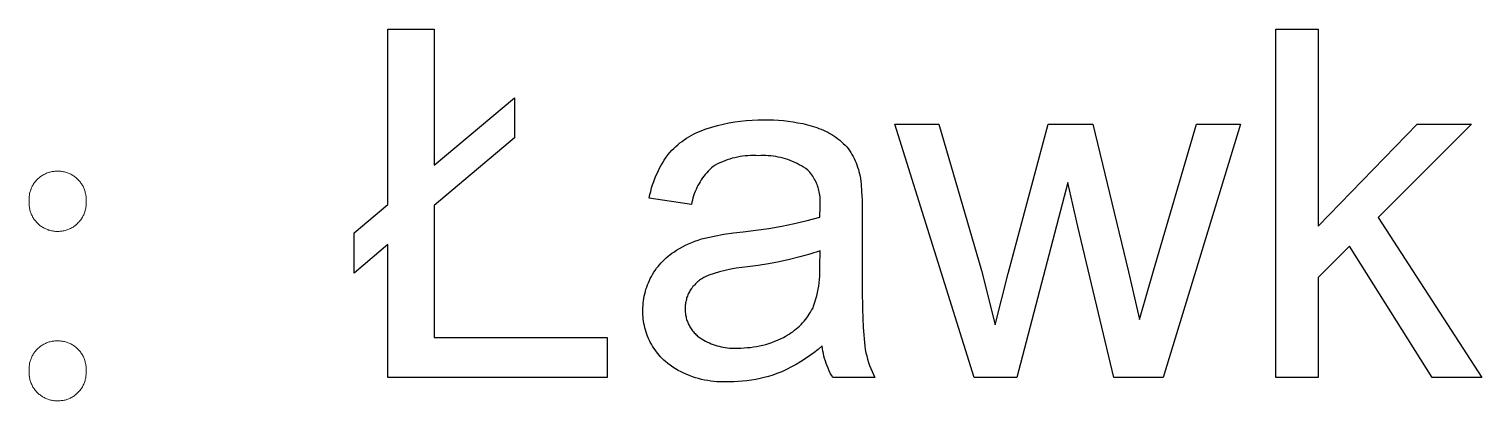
# Model space of a CAD drawing. Header units: millimetres. Extents: x 430 to 4403, y -1522 to 1254.
# Drawn here: x 3070.1 to 3190.6, y -1347.8 to -1317 of the extents above; entities that cross this region are included whole.
import ezdxf

# ---------------------------------------------------------------- set-up
doc = ezdxf.new("R2010")
doc.units = ezdxf.units.MM
doc.header["$MEASUREMENT"] = 0
doc.layers.add('Domyślny', color=7, linetype='Continuous', true_color=0x000000)

msp = doc.modelspace()

# ---------------------------------------------------------------- linework, layer by layer
at = {"layer": 'Domyślny'}
for p, q in [((3099.82, -1331.55), (3099.82, -1317.03)), ((3099.82, -1317.03), (3103.67, -1317.03)), ((3103.67, -1317.03), (3103.67, -1328.31)), ((3173.49, -1345.89), (3173.49, -1317.03)), ((3173.49, -1317.03), (3176.99, -1317.03)), ((3176.99, -1317.03), (3176.99, -1333.34)), ((3103.67, -1328.31), (3110.31, -1322.72)), ((3110.31, -1322.72), (3110.31, -1326.04)), ((3130.04, -1324.57), (3130.52, -1324.55)), ((3130.52, -1324.55), (3131.01, -1324.55)), ((3131.01, -1324.55), (3131.42, -1324.55)), ((3131.42, -1324.55), (3131.82, -1324.55)), ((3131.82, -1324.55), (3132.22, -1324.57)), ((3124.98, -1325.83), (3125.18, -1325.73)), ((3125.18, -1325.73), (3125.39, -1325.63)), ((3125.39, -1325.63), (3125.59, -1325.53)), ((3125.59, -1325.53), (3125.8, -1325.45)), ((3125.8, -1325.45), (3126.01, -1325.37)), ((3126.01, -1325.37), (3126.23, -1325.29)), ((3126.23, -1325.29), (3126.69, -1325.15)), ((3126.69, -1325.15), (3127.16, -1325.01)), ((3127.16, -1325.01), (3127.63, -1324.9)), ((3127.63, -1324.9), (3128.11, -1324.8)), ((3128.11, -1324.8), (3128.59, -1324.72)), ((3128.59, -1324.72), (3129.07, -1324.65)), ((3129.07, -1324.65), (3129.55, -1324.6)), ((3129.55, -1324.6), (3130.04, -1324.57)), ((3132.22, -1324.57), (3132.63, -1324.6)), ((3132.63, -1324.6), (3133.03, -1324.65)), ((3133.03, -1324.65), (3133.43, -1324.71)), ((3133.43, -1324.71), (3133.83, -1324.78)), ((3133.83, -1324.78), (3134.23, -1324.86)), ((3134.23, -1324.86), (3134.62, -1324.96)), ((3134.62, -1324.96), (3135.01, -1325.06)), ((3135.01, -1325.06), (3135.4, -1325.19)), ((3135.4, -1325.19), (3135.58, -1325.25)), ((3135.58, -1325.25), (3135.77, -1325.32)), ((3135.77, -1325.32), (3135.95, -1325.4)), ((3135.95, -1325.4), (3136.13, -1325.48)), ((3136.13, -1325.48), (3136.31, -1325.57)), ((3136.31, -1325.57), (3136.48, -1325.67)), ((3136.48, -1325.67), (3136.65, -1325.77)), ((3148.45, -1345.89), (3141.88, -1324.9)), ((3141.88, -1324.9), (3145.52, -1324.9)), ((3145.52, -1324.9), (3149.07, -1337.01)), ((3151.28, -1337.27), (3154.58, -1324.9)), ((3154.58, -1324.9), (3158.29, -1324.9)), ((3158.29, -1324.9), (3161.25, -1337.13)), ((3163.33, -1337.04), (3166.9, -1324.9)), ((3170.55, -1324.9), (3164.13, -1345.89)), ((3166.9, -1324.9), (3170.55, -1324.9)), ((3176.99, -1333.34), (3185.19, -1324.9)), ((3189.7, -1324.9), (3181.96, -1332.64)), ((3185.19, -1324.9), (3189.7, -1324.9)), ((3110.31, -1326.04), (3103.67, -1331.63)), ((3123.37, -1327.07), (3123.53, -1326.91)), ((3123.53, -1326.91), (3123.7, -1326.76)), ((3123.7, -1326.76), (3123.87, -1326.61)), ((3123.87, -1326.61), (3124.04, -1326.46)), ((3124.04, -1326.46), (3124.22, -1326.33)), ((3124.22, -1326.33), (3124.41, -1326.19)), ((3124.41, -1326.19), (3124.59, -1326.07)), ((3124.59, -1326.07), (3124.79, -1325.95)), ((3124.79, -1325.95), (3124.98, -1325.83)), ((3136.65, -1325.77), (3136.82, -1325.88)), ((3136.82, -1325.88), (3136.99, -1325.99)), ((3136.99, -1325.99), (3137.14, -1326.11)), ((3137.14, -1326.11), (3137.3, -1326.23)), ((3137.3, -1326.23), (3137.45, -1326.36)), ((3137.45, -1326.36), (3137.6, -1326.5)), ((3137.6, -1326.5), (3137.74, -1326.64)), ((3137.74, -1326.64), (3137.88, -1326.78)), ((3137.88, -1326.78), (3137.99, -1326.93)), ((3137.99, -1326.93), (3138.1, -1327.09)), ((3122.46, -1328.36), (3122.6, -1328.12)), ((3122.6, -1328.12), (3122.75, -1327.88)), ((3122.75, -1327.88), (3122.91, -1327.64)), ((3122.91, -1327.64), (3123.07, -1327.41)), ((3123.07, -1327.41), (3123.22, -1327.24)), ((3123.22, -1327.24), (3123.37, -1327.07)), ((3127.37, -1328.11), (3127.17, -1328.2)), ((3127.57, -1328.02), (3127.37, -1328.11)), ((3127.77, -1327.94), (3127.57, -1328.02)), ((3127.97, -1327.86), (3127.77, -1327.94)), ((3128.18, -1327.79), (3127.97, -1327.86)), ((3128.39, -1327.73), (3128.18, -1327.79)), ((3128.6, -1327.68), (3128.39, -1327.73)), ((3128.81, -1327.63), (3128.6, -1327.68)), ((3129.03, -1327.59), (3128.81, -1327.63)), ((3129.24, -1327.56), (3129.03, -1327.59)), ((3129.46, -1327.54), (3129.24, -1327.56)), ((3129.68, -1327.52), (3129.46, -1327.54)), ((3129.89, -1327.51), (3129.68, -1327.52)), ((3130.11, -1327.51), (3129.89, -1327.51)), ((3130.33, -1327.51), (3130.11, -1327.51)), ((3130.55, -1327.52), (3130.33, -1327.51)), ((3130.75, -1327.51), (3130.55, -1327.52)), ((3130.96, -1327.51), (3130.75, -1327.51)), ((3131.17, -1327.51), (3130.96, -1327.51)), ((3131.37, -1327.52), (3131.17, -1327.51)), ((3131.58, -1327.54), (3131.37, -1327.52)), ((3131.79, -1327.56), (3131.58, -1327.54)), ((3131.99, -1327.59), (3131.79, -1327.56)), ((3132.2, -1327.63), (3131.99, -1327.59)), ((3132.4, -1327.67), (3132.2, -1327.63)), ((3132.6, -1327.72), (3132.4, -1327.67)), ((3132.8, -1327.78), (3132.6, -1327.72)), ((3133, -1327.84), (3132.8, -1327.78)), ((3133.19, -1327.91), (3133, -1327.84)), ((3133.39, -1327.99), (3133.19, -1327.91)), ((3133.58, -1328.07), (3133.39, -1327.99)), ((3133.76, -1328.16), (3133.58, -1328.07)), ((3133.95, -1328.26), (3133.76, -1328.16)), ((3138.1, -1327.09), (3138.21, -1327.25)), ((3138.21, -1327.25), (3138.31, -1327.41)), ((3138.31, -1327.41), (3138.41, -1327.58)), ((3138.41, -1327.58), (3138.49, -1327.75)), ((3138.49, -1327.75), (3138.58, -1327.93)), ((3138.58, -1327.93), (3138.66, -1328.1)), ((3138.66, -1328.1), (3138.73, -1328.28)), ((3121.97, -1329.39), (3122.08, -1329.13)), ((3122.08, -1329.13), (3122.2, -1328.87)), ((3122.2, -1328.87), (3122.32, -1328.61)), ((3122.32, -1328.61), (3122.46, -1328.36)), ((3125.93, -1329.36), (3125.82, -1329.51)), ((3126.04, -1329.21), (3125.93, -1329.36)), ((3126.15, -1329.07), (3126.04, -1329.21)), ((3126.27, -1328.93), (3126.15, -1329.07)), ((3126.39, -1328.79), (3126.27, -1328.93)), ((3126.52, -1328.66), (3126.39, -1328.79)), ((3126.66, -1328.53), (3126.52, -1328.66)), ((3126.79, -1328.41), (3126.66, -1328.53)), ((3126.98, -1328.3), (3126.79, -1328.41)), ((3127.17, -1328.2), (3126.98, -1328.3)), ((3134.13, -1328.36), (3133.95, -1328.26)), ((3134.3, -1328.47), (3134.13, -1328.36)), ((3134.48, -1328.58), (3134.3, -1328.47)), ((3134.65, -1328.7), (3134.48, -1328.58)), ((3134.74, -1328.8), (3134.65, -1328.7)), ((3134.82, -1328.89), (3134.74, -1328.8)), ((3134.9, -1329), (3134.82, -1328.89)), ((3134.98, -1329.1), (3134.9, -1329)), ((3135.06, -1329.21), (3134.98, -1329.1)), ((3135.13, -1329.32), (3135.06, -1329.21)), ((3135.19, -1329.43), (3135.13, -1329.32)), ((3138.73, -1328.28), (3138.79, -1328.46)), ((3138.79, -1328.46), (3138.85, -1328.65)), ((3138.85, -1328.65), (3138.9, -1328.83)), ((3138.9, -1328.83), (3138.95, -1329.02)), ((3138.95, -1329.02), (3138.99, -1329.21)), ((3138.99, -1329.21), (3139.07, -1329.85)), ((3121.56, -1330.74), (3121.62, -1330.47)), ((3121.62, -1330.47), (3121.7, -1330.19)), ((3121.7, -1330.19), (3121.78, -1329.92)), ((3121.78, -1329.92), (3121.87, -1329.65)), ((3121.87, -1329.65), (3121.97, -1329.39)), ((3125.31, -1330.49), (3125.24, -1330.66)), ((3125.38, -1330.32), (3125.31, -1330.49)), ((3125.46, -1330.15), (3125.38, -1330.32)), ((3125.54, -1329.99), (3125.46, -1330.15)), ((3125.63, -1329.82), (3125.54, -1329.99)), ((3125.72, -1329.67), (3125.63, -1329.82)), ((3125.82, -1329.51), (3125.72, -1329.67)), ((3135.26, -1329.54), (3135.19, -1329.43)), ((3135.31, -1329.66), (3135.26, -1329.54)), ((3135.37, -1329.78), (3135.31, -1329.66)), ((3135.42, -1329.9), (3135.37, -1329.78)), ((3135.47, -1330.02), (3135.42, -1329.9)), ((3135.51, -1330.14), (3135.47, -1330.02)), ((3135.55, -1330.27), (3135.51, -1330.14)), ((3135.58, -1330.39), (3135.55, -1330.27)), ((3135.61, -1330.52), (3135.58, -1330.39)), ((3135.63, -1330.65), (3135.61, -1330.52)), ((3139.07, -1329.85), (3139.12, -1330.5)), ((3139.12, -1330.5), (3139.16, -1331.15)), ((3156.22, -1329.74), (3151.99, -1345.89)), ((3157.06, -1333.39), (3156.22, -1329.74)), ((3097.02, -1333.91), (3099.82, -1331.55)), ((3103.67, -1331.63), (3103.67, -1342.56)), ((3121.5, -1331.02), (3121.56, -1330.74)), ((3125, -1331.55), (3121.5, -1331.02)), ((3125.04, -1331.37), (3125, -1331.55)), ((3125.08, -1331.19), (3125.04, -1331.37)), ((3125.13, -1331.01), (3125.08, -1331.19)), ((3125.18, -1330.83), (3125.13, -1331.01)), ((3125.24, -1330.66), (3125.18, -1330.83)), ((3135.65, -1330.78), (3135.63, -1330.65)), ((3135.67, -1330.91), (3135.65, -1330.78)), ((3135.65, -1332.6), (3135.67, -1331.69)), ((3135.68, -1331.04), (3135.67, -1330.91)), ((3135.67, -1331.69), (3135.68, -1331.56)), ((3135.69, -1331.17), (3135.68, -1331.04)), ((3135.68, -1331.56), (3135.69, -1331.43)), ((3135.69, -1331.3), (3135.69, -1331.17)), ((3135.69, -1331.43), (3135.69, -1331.3)), ((3139.16, -1331.15), (3139.17, -1331.79)), ((3133.55, -1333.14), (3134.61, -1332.88)), ((3134.61, -1332.88), (3135.65, -1332.6)), ((3139.17, -1331.79), (3139.17, -1332.44)), ((3139.17, -1332.44), (3139.17, -1337.09)), ((3181.96, -1332.64), (3190.58, -1345.89)), ((3097.02, -1337.23), (3097.02, -1333.91)), ((3126.1, -1334.34), (3126.89, -1334.17)), ((3126.89, -1334.17), (3127.68, -1334.02)), ((3127.68, -1334.02), (3128.48, -1333.9)), ((3128.48, -1333.9), (3129.28, -1333.81)), ((3129.28, -1333.81), (3130.35, -1333.69)), ((3130.35, -1333.69), (3131.43, -1333.54)), ((3131.43, -1333.54), (3132.49, -1333.36)), ((3132.49, -1333.36), (3133.55, -1333.14)), ((3160.03, -1345.89), (3157.06, -1333.39)), ((3099.82, -1334.87), (3097.02, -1337.23)), ((3099.82, -1345.89), (3099.82, -1334.87)), ((3123.53, -1335.49), (3123.77, -1335.34)), ((3123.77, -1335.34), (3124.01, -1335.19)), ((3124.01, -1335.19), (3124.26, -1335.06)), ((3124.26, -1335.06), (3124.51, -1334.93)), ((3124.51, -1334.93), (3124.77, -1334.81)), ((3124.77, -1334.81), (3125.03, -1334.7)), ((3125.03, -1334.7), (3125.29, -1334.59)), ((3125.29, -1334.59), (3125.56, -1334.5)), ((3125.56, -1334.5), (3125.83, -1334.41)), ((3125.83, -1334.41), (3126.1, -1334.34)), ((3135.67, -1335.39), (3134.83, -1335.66)), ((3135.65, -1336.67), (3135.67, -1335.39)), ((3179.58, -1335.01), (3176.99, -1337.6)), ((3186.44, -1345.89), (3179.58, -1335.01)), ((3122.23, -1336.69), (3122.36, -1336.54)), ((3122.36, -1336.54), (3122.49, -1336.39)), ((3122.49, -1336.39), (3122.62, -1336.24)), ((3122.62, -1336.24), (3122.76, -1336.11)), ((3122.76, -1336.11), (3122.91, -1335.97)), ((3122.91, -1335.97), (3123.06, -1335.84)), ((3123.06, -1335.84), (3123.21, -1335.72)), ((3123.21, -1335.72), (3123.37, -1335.6)), ((3123.37, -1335.6), (3123.53, -1335.49)), ((3130.53, -1336.6), (3129.65, -1336.71)), ((3131.4, -1336.47), (3130.53, -1336.6)), ((3132.27, -1336.31), (3131.4, -1336.47)), ((3133.13, -1336.12), (3132.27, -1336.31)), ((3133.98, -1335.9), (3133.13, -1336.12)), ((3134.83, -1335.66), (3133.98, -1335.9)), ((3121.51, -1337.85), (3121.59, -1337.68)), ((3121.59, -1337.68), (3121.68, -1337.51)), ((3121.68, -1337.51), (3121.78, -1337.34)), ((3121.78, -1337.34), (3121.89, -1337.17)), ((3121.89, -1337.17), (3122, -1337.01)), ((3122, -1337.01), (3122.11, -1336.84)), ((3122.11, -1336.84), (3122.23, -1336.69)), ((3125.76, -1337.76), (3125.67, -1337.83)), ((3125.85, -1337.7), (3125.76, -1337.76)), ((3125.95, -1337.65), (3125.85, -1337.7)), ((3126.04, -1337.59), (3125.95, -1337.65)), ((3126.14, -1337.54), (3126.04, -1337.59)), ((3126.24, -1337.49), (3126.14, -1337.54)), ((3126.34, -1337.45), (3126.24, -1337.49)), ((3126.44, -1337.4), (3126.34, -1337.45)), ((3126.89, -1337.26), (3126.44, -1337.4)), ((3127.34, -1337.13), (3126.89, -1337.26)), ((3127.8, -1337.02), (3127.34, -1337.13)), ((3128.26, -1336.92), (3127.8, -1337.02)), ((3128.72, -1336.83), (3128.26, -1336.92)), ((3129.18, -1336.76), (3128.72, -1336.83)), ((3129.65, -1336.71), (3129.18, -1336.76)), ((3135.61, -1338.04), (3135.63, -1337.77)), ((3135.63, -1337.77), (3135.65, -1337.49)), ((3135.66, -1336.95), (3135.65, -1336.67)), ((3135.65, -1337.49), (3135.66, -1337.22)), ((3135.66, -1337.22), (3135.66, -1336.95)), ((3139.17, -1337.09), (3139.15, -1338.65)), ((3149.07, -1337.01), (3150.2, -1341.52)), ((3150.2, -1341.52), (3151.28, -1337.27)), ((3161.25, -1337.13), (3162.16, -1341.09)), ((3162.16, -1341.09), (3163.33, -1337.04)), ((3176.99, -1337.6), (3176.99, -1345.89)), ((3121.09, -1339.14), (3121.13, -1338.95)), ((3121.13, -1338.95), (3121.18, -1338.76)), ((3121.18, -1338.76), (3121.23, -1338.58)), ((3121.23, -1338.58), (3121.29, -1338.39)), ((3121.29, -1338.39), (3121.36, -1338.21)), ((3121.36, -1338.21), (3121.43, -1338.03)), ((3121.43, -1338.03), (3121.51, -1337.85)), ((3124.74, -1338.96), (3124.71, -1339.05)), ((3124.79, -1338.87), (3124.74, -1338.96)), ((3124.83, -1338.78), (3124.79, -1338.87)), ((3124.88, -1338.7), (3124.83, -1338.78)), ((3124.93, -1338.62), (3124.88, -1338.7)), ((3124.99, -1338.54), (3124.93, -1338.62)), ((3125.05, -1338.45), (3124.99, -1338.54)), ((3125.12, -1338.36), (3125.05, -1338.45)), ((3125.19, -1338.28), (3125.12, -1338.36)), ((3125.27, -1338.2), (3125.19, -1338.28)), ((3125.34, -1338.12), (3125.27, -1338.2)), ((3125.42, -1338.04), (3125.34, -1338.12)), ((3125.5, -1337.97), (3125.42, -1338.04)), ((3125.59, -1337.9), (3125.5, -1337.97)), ((3125.67, -1337.83), (3125.59, -1337.9)), ((3135.4, -1339.12), (3135.47, -1338.85)), ((3135.47, -1338.85), (3135.52, -1338.58)), ((3135.52, -1338.58), (3135.57, -1338.31)), ((3135.57, -1338.31), (3135.61, -1338.04)), ((3139.15, -1338.65), (3139.18, -1340.2)), ((3120.98, -1340.1), (3120.99, -1339.91)), ((3120.98, -1340.3), (3120.98, -1340.1)), ((3120.99, -1339.91), (3121, -1339.71)), ((3121, -1339.71), (3121.02, -1339.52)), ((3121.02, -1339.52), (3121.05, -1339.33)), ((3121.05, -1339.33), (3121.09, -1339.14)), ((3124.49, -1339.9), (3124.48, -1339.99)), ((3124.48, -1339.99), (3124.48, -1340.09)), ((3124.48, -1340.09), (3124.48, -1340.19)), ((3124.48, -1340.19), (3124.48, -1340.29)), ((3124.5, -1339.8), (3124.49, -1339.9)), ((3124.51, -1339.7), (3124.5, -1339.8)), ((3124.53, -1339.61), (3124.51, -1339.7)), ((3124.55, -1339.51), (3124.53, -1339.61)), ((3124.58, -1339.42), (3124.55, -1339.51)), ((3124.6, -1339.32), (3124.58, -1339.42)), ((3124.63, -1339.23), (3124.6, -1339.32)), ((3124.67, -1339.14), (3124.63, -1339.23)), ((3124.71, -1339.05), (3124.67, -1339.14)), ((3134.97, -1340.32), (3135.06, -1340.16)), ((3135.06, -1340.16), (3135.16, -1339.9)), ((3135.16, -1339.9), (3135.25, -1339.64)), ((3135.25, -1339.64), (3135.33, -1339.38)), ((3135.33, -1339.38), (3135.4, -1339.12)), ((3139.18, -1340.2), (3139.26, -1341.75)), ((3120.98, -1340.48), (3120.98, -1340.3)), ((3120.98, -1340.67), (3120.98, -1340.48)), ((3120.99, -1340.85), (3120.98, -1340.67)), ((3121.01, -1341.03), (3120.99, -1340.85)), ((3121.03, -1341.22), (3121.01, -1341.03)), ((3121.06, -1341.4), (3121.03, -1341.22)), ((3121.1, -1341.58), (3121.06, -1341.4)), ((3124.48, -1340.29), (3124.48, -1340.39)), ((3124.48, -1340.39), (3124.49, -1340.48)), ((3124.49, -1340.48), (3124.5, -1340.58)), ((3124.5, -1340.58), (3124.51, -1340.68)), ((3124.51, -1340.68), (3124.53, -1340.78)), ((3124.53, -1340.78), (3124.55, -1340.87)), ((3124.55, -1340.87), (3124.57, -1340.97)), ((3124.57, -1340.97), (3124.6, -1341.07)), ((3124.6, -1341.07), (3124.63, -1341.16)), ((3124.63, -1341.16), (3124.67, -1341.25)), ((3124.67, -1341.25), (3124.7, -1341.34)), ((3124.7, -1341.34), (3124.74, -1341.43)), ((3134.1, -1341.49), (3134.22, -1341.35)), ((3134.22, -1341.35), (3134.34, -1341.22)), ((3134.34, -1341.22), (3134.46, -1341.08)), ((3134.46, -1341.08), (3134.57, -1340.93)), ((3134.57, -1340.93), (3134.68, -1340.78)), ((3134.68, -1340.78), (3134.78, -1340.63)), ((3134.78, -1340.63), (3134.88, -1340.48)), ((3134.88, -1340.48), (3134.97, -1340.32)), ((3103.67, -1342.56), (3118.01, -1342.56)), ((3118.01, -1342.56), (3118.01, -1345.89)), ((3121.14, -1341.76), (3121.1, -1341.58)), ((3121.19, -1341.94), (3121.14, -1341.76)), ((3121.24, -1342.12), (3121.19, -1341.94)), ((3121.3, -1342.29), (3121.24, -1342.12)), ((3121.36, -1342.47), (3121.3, -1342.29)), ((3121.43, -1342.64), (3121.36, -1342.47)), ((3124.74, -1341.43), (3124.78, -1341.52)), ((3124.78, -1341.52), (3124.83, -1341.61)), ((3124.83, -1341.61), (3124.88, -1341.7)), ((3124.88, -1341.7), (3124.93, -1341.78)), ((3124.93, -1341.78), (3124.98, -1341.86)), ((3124.98, -1341.86), (3125.04, -1341.94)), ((3125.04, -1341.94), (3125.1, -1342.02)), ((3125.1, -1342.02), (3125.16, -1342.1)), ((3125.16, -1342.1), (3125.23, -1342.17)), ((3125.23, -1342.17), (3125.3, -1342.25)), ((3125.3, -1342.25), (3125.37, -1342.32)), ((3125.37, -1342.32), (3125.44, -1342.38)), ((3125.44, -1342.38), (3125.51, -1342.45)), ((3125.51, -1342.45), (3125.59, -1342.51)), ((3125.59, -1342.51), (3125.73, -1342.61)), ((3125.73, -1342.61), (3125.88, -1342.7)), ((3132.39, -1342.68), (3132.63, -1342.56)), ((3132.63, -1342.56), (3132.79, -1342.48)), ((3132.79, -1342.48), (3132.95, -1342.39)), ((3132.95, -1342.39), (3133.1, -1342.29)), ((3133.1, -1342.29), (3133.26, -1342.19)), ((3133.26, -1342.19), (3133.41, -1342.09)), ((3133.41, -1342.09), (3133.55, -1341.97)), ((3133.55, -1341.97), (3133.69, -1341.86)), ((3133.69, -1341.86), (3133.83, -1341.74)), ((3133.83, -1341.74), (3133.97, -1341.62)), ((3133.97, -1341.62), (3134.1, -1341.49)), ((3139.26, -1341.75), (3139.38, -1343.3)), ((3121.51, -1342.81), (3121.43, -1342.64)), ((3121.59, -1342.97), (3121.51, -1342.81)), ((3121.68, -1343.13), (3121.59, -1342.97)), ((3121.77, -1343.29), (3121.68, -1343.13)), ((3121.87, -1343.45), (3121.77, -1343.29)), ((3121.98, -1343.6), (3121.87, -1343.45)), ((3122.09, -1343.75), (3121.98, -1343.6)), ((3122.2, -1343.9), (3122.09, -1343.75)), ((3125.88, -1342.7), (3126.03, -1342.79)), ((3126.03, -1342.79), (3126.18, -1342.87)), ((3126.18, -1342.87), (3126.33, -1342.95)), ((3126.33, -1342.95), (3126.49, -1343.02)), ((3126.49, -1343.02), (3126.65, -1343.09)), ((3126.65, -1343.09), (3126.81, -1343.15)), ((3126.81, -1343.15), (3126.97, -1343.21)), ((3126.97, -1343.21), (3127.14, -1343.26)), ((3127.14, -1343.26), (3127.31, -1343.3)), ((3127.31, -1343.3), (3127.47, -1343.34)), ((3127.47, -1343.34), (3127.64, -1343.38)), ((3127.64, -1343.38), (3127.81, -1343.4)), ((3127.81, -1343.4), (3127.99, -1343.42)), ((3127.99, -1343.42), (3128.16, -1343.44)), ((3128.16, -1343.44), (3128.33, -1343.45)), ((3128.33, -1343.45), (3128.5, -1343.45)), ((3128.5, -1343.45), (3128.68, -1343.45)), ((3128.68, -1343.45), (3128.85, -1343.44)), ((3128.85, -1343.44), (3129.11, -1343.44)), ((3129.11, -1343.44), (3129.37, -1343.43)), ((3129.37, -1343.43), (3129.63, -1343.41)), ((3129.63, -1343.41), (3129.89, -1343.39)), ((3129.89, -1343.39), (3130.15, -1343.35)), ((3130.15, -1343.35), (3130.41, -1343.31)), ((3130.41, -1343.31), (3130.66, -1343.26)), ((3130.66, -1343.26), (3130.92, -1343.2)), ((3130.92, -1343.2), (3131.17, -1343.14)), ((3131.17, -1343.14), (3131.42, -1343.06)), ((3131.42, -1343.06), (3131.67, -1342.98)), ((3131.67, -1342.98), (3131.91, -1342.88)), ((3131.91, -1342.88), (3132.15, -1342.78)), ((3132.15, -1342.78), (3132.39, -1342.68)), ((3135.16, -1343.83), (3134.8, -1344.09)), ((3135.51, -1343.55), (3135.16, -1343.83)), ((3135.84, -1343.26), (3135.51, -1343.55)), ((3135.87, -1343.48), (3135.84, -1343.26)), ((3135.91, -1343.69), (3135.87, -1343.48)), ((3135.95, -1343.9), (3135.91, -1343.69)), ((3139.38, -1343.3), (3139.42, -1343.57)), ((3139.42, -1343.57), (3139.48, -1343.84)), ((3122.32, -1344.04), (3122.2, -1343.9)), ((3122.44, -1344.18), (3122.32, -1344.04)), ((3122.57, -1344.31), (3122.44, -1344.18)), ((3122.7, -1344.44), (3122.57, -1344.31)), ((3122.84, -1344.56), (3122.7, -1344.44)), ((3123.04, -1344.72), (3122.84, -1344.56)), ((3123.25, -1344.87), (3123.04, -1344.72)), ((3123.47, -1345.02), (3123.25, -1344.87)), ((3123.69, -1345.16), (3123.47, -1345.02)), ((3133.29, -1345.01), (3132.9, -1345.21)), ((3133.68, -1344.8), (3133.29, -1345.01)), ((3134.06, -1344.58), (3133.68, -1344.8)), ((3134.44, -1344.34), (3134.06, -1344.58)), ((3134.8, -1344.09), (3134.44, -1344.34)), ((3135.99, -1344.11), (3135.95, -1343.9)), ((3136.05, -1344.31), (3135.99, -1344.11)), ((3136.11, -1344.52), (3136.05, -1344.31)), ((3136.18, -1344.72), (3136.11, -1344.52)), ((3136.25, -1344.92), (3136.18, -1344.72)), ((3136.33, -1345.12), (3136.25, -1344.92)), ((3139.48, -1343.84), (3139.54, -1344.1)), ((3139.54, -1344.1), (3139.61, -1344.37)), ((3139.61, -1344.37), (3139.69, -1344.63)), ((3139.69, -1344.63), (3139.78, -1344.89)), ((3139.78, -1344.89), (3139.88, -1345.14)), ((3118.01, -1345.89), (3099.82, -1345.89)), ((3123.91, -1345.29), (3123.69, -1345.16)), ((3124.14, -1345.41), (3123.91, -1345.29)), ((3124.38, -1345.52), (3124.14, -1345.41)), ((3124.61, -1345.63), (3124.38, -1345.52)), ((3124.85, -1345.73), (3124.61, -1345.63)), ((3125.1, -1345.82), (3124.85, -1345.73)), ((3125.34, -1345.9), (3125.1, -1345.82)), ((3125.59, -1345.97), (3125.34, -1345.9)), ((3125.84, -1346.04), (3125.59, -1345.97)), ((3126.09, -1346.09), (3125.84, -1346.04)), ((3126.35, -1346.14), (3126.09, -1346.09)), ((3126.61, -1346.18), (3126.35, -1346.14)), ((3126.86, -1346.21), (3126.61, -1346.18)), ((3127.12, -1346.23), (3126.86, -1346.21)), ((3127.38, -1346.25), (3127.12, -1346.23)), ((3127.64, -1346.25), (3127.38, -1346.25)), ((3128.16, -1346.24), (3127.9, -1346.25)), ((3128.52, -1346.23), (3128.16, -1346.24)), ((3128.89, -1346.22), (3128.52, -1346.23)), ((3129.25, -1346.19), (3128.89, -1346.22)), ((3129.61, -1346.15), (3129.25, -1346.19)), ((3129.97, -1346.1), (3129.61, -1346.15)), ((3130.33, -1346.04), (3129.97, -1346.1)), ((3130.69, -1345.97), (3130.33, -1346.04)), ((3131.04, -1345.88), (3130.69, -1345.97)), ((3131.39, -1345.79), (3131.04, -1345.88)), ((3131.74, -1345.68), (3131.39, -1345.79)), ((3132.08, -1345.56), (3131.74, -1345.68)), ((3132.49, -1345.4), (3132.08, -1345.56)), ((3132.9, -1345.21), (3132.49, -1345.4)), ((3136.42, -1345.32), (3136.33, -1345.12)), ((3136.51, -1345.51), (3136.42, -1345.32)), ((3136.61, -1345.7), (3136.51, -1345.51)), ((3136.72, -1345.89), (3136.61, -1345.7)), ((3140.22, -1345.89), (3136.72, -1345.89)), ((3139.88, -1345.14), (3139.98, -1345.39)), ((3139.98, -1345.39), (3140.1, -1345.64)), ((3140.1, -1345.64), (3140.22, -1345.89)), ((3151.99, -1345.89), (3148.45, -1345.89)), ((3164.13, -1345.89), (3160.03, -1345.89)), ((3176.99, -1345.89), (3173.49, -1345.89)), ((3190.58, -1345.89), (3186.44, -1345.89)), ((3127.9, -1346.25), (3127.64, -1346.25))]:
    msp.add_line(p, q, dxfattribs=at)
at = {"layer": 'Domyślny', "color": 18, "lineweight": 15, "true_color": 0x000000}
for p, q in [((3070.81, -1329.41), (3070.88, -1329.35)), ((3070.88, -1329.35), (3070.94, -1329.3)), ((3070.94, -1329.3), (3071, -1329.25)), ((3071, -1329.25), (3071.07, -1329.2)), ((3071.07, -1329.2), (3071.14, -1329.16)), ((3071.14, -1329.16), (3071.2, -1329.12)), ((3071.2, -1329.12), (3071.27, -1329.08)), ((3071.27, -1329.08), (3071.35, -1329.04)), ((3071.35, -1329.04), (3071.42, -1329.01)), ((3071.42, -1329.01), (3071.49, -1328.97)), ((3071.49, -1328.97), (3071.57, -1328.94)), ((3071.57, -1328.94), (3071.64, -1328.92)), ((3071.64, -1328.92), (3071.72, -1328.89)), ((3071.72, -1328.89), (3071.8, -1328.87)), ((3071.8, -1328.87), (3071.88, -1328.85)), ((3071.88, -1328.85), (3071.96, -1328.83)), ((3071.96, -1328.83), (3072.04, -1328.82)), ((3072.04, -1328.82), (3072.12, -1328.81)), ((3072.12, -1328.81), (3072.2, -1328.8)), ((3072.2, -1328.8), (3072.28, -1328.8)), ((3072.28, -1328.8), (3072.36, -1328.79)), ((3072.36, -1328.79), (3072.44, -1328.79)), ((3072.44, -1328.79), (3072.52, -1328.79)), ((3072.52, -1328.79), (3072.6, -1328.8)), ((3072.6, -1328.8), (3072.68, -1328.8)), ((3072.68, -1328.8), (3072.76, -1328.81)), ((3072.76, -1328.81), (3072.84, -1328.83)), ((3072.84, -1328.83), (3072.92, -1328.84)), ((3072.92, -1328.84), (3073, -1328.86)), ((3073, -1328.86), (3073.07, -1328.88)), ((3073.07, -1328.88), (3073.15, -1328.9)), ((3073.15, -1328.9), (3073.23, -1328.93)), ((3073.23, -1328.93), (3073.3, -1328.95)), ((3073.3, -1328.95), (3073.38, -1328.98)), ((3073.38, -1328.98), (3073.45, -1329.02)), ((3073.45, -1329.02), (3073.52, -1329.05)), ((3073.52, -1329.05), (3073.59, -1329.09)), ((3073.59, -1329.09), (3073.66, -1329.13)), ((3073.66, -1329.13), (3073.73, -1329.17)), ((3073.73, -1329.17), (3073.79, -1329.22)), ((3073.79, -1329.22), (3073.86, -1329.27)), ((3073.86, -1329.27), (3073.92, -1329.32)), ((3073.92, -1329.32), (3073.98, -1329.37)), ((3073.98, -1329.37), (3074.04, -1329.42)), ((3070.1, -1330.65), (3070.12, -1330.57)), ((3070.12, -1330.57), (3070.14, -1330.49)), ((3070.14, -1330.49), (3070.17, -1330.42)), ((3070.17, -1330.42), (3070.19, -1330.34)), ((3070.19, -1330.34), (3070.22, -1330.26)), ((3070.22, -1330.26), (3070.25, -1330.19)), ((3070.25, -1330.19), (3070.29, -1330.12)), ((3070.29, -1330.12), (3070.32, -1330.04)), ((3070.32, -1330.04), (3070.36, -1329.97)), ((3070.36, -1329.97), (3070.4, -1329.9)), ((3070.4, -1329.9), (3070.45, -1329.83)), ((3070.45, -1329.83), (3070.49, -1329.77)), ((3070.49, -1329.77), (3070.54, -1329.7)), ((3070.54, -1329.7), (3070.59, -1329.64)), ((3070.59, -1329.64), (3070.64, -1329.58)), ((3070.64, -1329.58), (3070.7, -1329.52)), ((3070.7, -1329.52), (3070.76, -1329.46)), ((3070.76, -1329.46), (3070.81, -1329.41)), ((3074.04, -1329.42), (3074.1, -1329.48)), ((3074.1, -1329.48), (3074.16, -1329.53)), ((3074.16, -1329.53), (3074.21, -1329.59)), ((3074.21, -1329.59), (3074.26, -1329.65)), ((3074.26, -1329.65), (3074.31, -1329.72)), ((3074.31, -1329.72), (3074.36, -1329.78)), ((3074.36, -1329.78), (3074.4, -1329.85)), ((3074.4, -1329.85), (3074.45, -1329.92)), ((3074.45, -1329.92), (3074.49, -1329.98)), ((3074.49, -1329.98), (3074.53, -1330.05)), ((3074.53, -1330.05), (3074.56, -1330.13)), ((3074.56, -1330.13), (3074.59, -1330.2)), ((3074.59, -1330.2), (3074.62, -1330.27)), ((3074.62, -1330.27), (3074.65, -1330.35)), ((3074.65, -1330.35), (3074.68, -1330.42)), ((3074.68, -1330.42), (3074.7, -1330.5)), ((3074.7, -1330.5), (3074.72, -1330.58)), ((3074.72, -1330.58), (3074.74, -1330.66)), ((3070.05, -1331.05), (3070.06, -1330.97)), ((3070.05, -1331.13), (3070.05, -1331.05)), ((3070.05, -1331.21), (3070.05, -1331.13)), ((3070.06, -1331.29), (3070.05, -1331.21)), ((3070.05, -1331.46), (3070.06, -1331.38)), ((3070.06, -1331.54), (3070.05, -1331.46)), ((3070.06, -1330.97), (3070.07, -1330.89)), ((3070.06, -1331.38), (3070.06, -1331.29)), ((3070.06, -1331.62), (3070.06, -1331.54)), ((3070.07, -1331.7), (3070.06, -1331.62)), ((3070.07, -1330.89), (3070.08, -1330.81)), ((3070.08, -1331.78), (3070.07, -1331.7)), ((3070.08, -1330.81), (3070.09, -1330.73)), ((3070.09, -1331.86), (3070.08, -1331.78)), ((3070.09, -1330.73), (3070.1, -1330.65)), ((3074.74, -1330.66), (3074.75, -1330.74)), ((3074.75, -1330.74), (3074.77, -1330.81)), ((3074.77, -1331.78), (3074.75, -1331.86)), ((3074.77, -1330.81), (3074.78, -1330.89)), ((3074.78, -1331.7), (3074.77, -1331.78)), ((3074.78, -1330.89), (3074.78, -1330.97)), ((3074.78, -1330.97), (3074.79, -1331.05)), ((3074.79, -1331.21), (3074.78, -1331.29)), ((3074.78, -1331.29), (3074.79, -1331.37)), ((3074.79, -1331.54), (3074.78, -1331.62)), ((3074.78, -1331.62), (3074.78, -1331.7)), ((3074.79, -1331.05), (3074.79, -1331.13)), ((3074.79, -1331.13), (3074.79, -1331.21)), ((3074.79, -1331.37), (3074.79, -1331.46)), ((3074.79, -1331.46), (3074.79, -1331.54)), ((3070.11, -1331.94), (3070.09, -1331.86)), ((3070.13, -1332.02), (3070.11, -1331.94)), ((3070.15, -1332.1), (3070.13, -1332.02)), ((3070.17, -1332.18), (3070.15, -1332.1)), ((3070.2, -1332.25), (3070.17, -1332.18)), ((3070.23, -1332.33), (3070.2, -1332.25)), ((3070.26, -1332.4), (3070.23, -1332.33)), ((3070.3, -1332.48), (3070.26, -1332.4)), ((3070.33, -1332.55), (3070.3, -1332.48)), ((3070.37, -1332.62), (3070.33, -1332.55)), ((3070.42, -1332.69), (3070.37, -1332.62)), ((3070.46, -1332.76), (3070.42, -1332.69)), ((3070.51, -1332.83), (3070.46, -1332.76)), ((3070.56, -1332.89), (3070.51, -1332.83)), ((3070.61, -1332.95), (3070.56, -1332.89)), ((3070.66, -1333.01), (3070.61, -1332.95)), ((3074.25, -1332.94), (3074.2, -1333)), ((3074.3, -1332.88), (3074.25, -1332.94)), ((3074.35, -1332.82), (3074.3, -1332.88)), ((3074.39, -1332.75), (3074.35, -1332.82)), ((3074.44, -1332.68), (3074.39, -1332.75)), ((3074.48, -1332.61), (3074.44, -1332.68)), ((3074.52, -1332.54), (3074.48, -1332.61)), ((3074.55, -1332.47), (3074.52, -1332.54)), ((3074.59, -1332.4), (3074.55, -1332.47)), ((3074.62, -1332.32), (3074.59, -1332.4)), ((3074.65, -1332.25), (3074.62, -1332.32)), ((3074.68, -1332.17), (3074.65, -1332.25)), ((3074.7, -1332.09), (3074.68, -1332.17)), ((3074.72, -1332.02), (3074.7, -1332.09)), ((3074.74, -1331.94), (3074.72, -1332.02)), ((3074.75, -1331.86), (3074.74, -1331.94)), ((3070.72, -1333.07), (3070.66, -1333.01)), ((3070.78, -1333.13), (3070.72, -1333.07)), ((3070.84, -1333.19), (3070.78, -1333.13)), ((3070.9, -1333.24), (3070.84, -1333.19)), ((3070.96, -1333.29), (3070.9, -1333.24)), ((3071.03, -1333.34), (3070.96, -1333.29)), ((3071.09, -1333.39), (3071.03, -1333.34)), ((3071.16, -1333.43), (3071.09, -1333.39)), ((3071.23, -1333.47), (3071.16, -1333.43)), ((3071.3, -1333.51), (3071.23, -1333.47)), ((3071.38, -1333.55), (3071.3, -1333.51)), ((3071.45, -1333.58), (3071.38, -1333.55)), ((3071.53, -1333.61), (3071.45, -1333.58)), ((3071.6, -1333.64), (3071.53, -1333.61)), ((3071.68, -1333.67), (3071.6, -1333.64)), ((3071.76, -1333.69), (3071.68, -1333.67)), ((3071.84, -1333.71), (3071.76, -1333.69)), ((3071.92, -1333.73), (3071.84, -1333.71)), ((3072, -1333.75), (3071.92, -1333.73)), ((3072.08, -1333.76), (3072, -1333.75)), ((3072.16, -1333.77), (3072.08, -1333.76)), ((3072.24, -1333.78), (3072.16, -1333.77)), ((3072.32, -1333.78), (3072.24, -1333.78)), ((3072.4, -1333.78), (3072.32, -1333.78)), ((3072.48, -1333.78), (3072.4, -1333.78)), ((3072.56, -1333.78), (3072.48, -1333.78)), ((3072.64, -1333.77), (3072.56, -1333.78)), ((3072.72, -1333.77), (3072.64, -1333.77)), ((3072.8, -1333.76), (3072.72, -1333.77)), ((3072.88, -1333.74), (3072.8, -1333.76)), ((3072.96, -1333.73), (3072.88, -1333.74)), ((3073.04, -1333.71), (3072.96, -1333.73)), ((3073.12, -1333.69), (3073.04, -1333.71)), ((3073.2, -1333.66), (3073.12, -1333.69)), ((3073.27, -1333.64), (3073.2, -1333.66)), ((3073.35, -1333.61), (3073.27, -1333.64)), ((3073.42, -1333.57), (3073.35, -1333.61)), ((3073.49, -1333.54), (3073.42, -1333.57)), ((3073.57, -1333.5), (3073.49, -1333.54)), ((3073.64, -1333.46), (3073.57, -1333.5)), ((3073.71, -1333.42), (3073.64, -1333.46)), ((3073.77, -1333.38), (3073.71, -1333.42)), ((3073.84, -1333.33), (3073.77, -1333.38)), ((3073.9, -1333.28), (3073.84, -1333.33)), ((3073.97, -1333.23), (3073.9, -1333.28)), ((3074.03, -1333.18), (3073.97, -1333.23)), ((3074.08, -1333.12), (3074.03, -1333.18)), ((3074.14, -1333.06), (3074.08, -1333.12)), ((3074.2, -1333), (3074.14, -1333.06)), ((3070.45, -1343.89), (3070.49, -1343.82)), ((3070.49, -1343.82), (3070.54, -1343.75)), ((3070.54, -1343.75), (3070.59, -1343.69)), ((3070.59, -1343.69), (3070.64, -1343.63)), ((3070.64, -1343.63), (3070.7, -1343.57)), ((3070.7, -1343.57), (3070.76, -1343.51)), ((3070.76, -1343.51), (3070.81, -1343.46)), ((3070.81, -1343.46), (3070.88, -1343.4)), ((3070.88, -1343.4), (3070.94, -1343.35)), ((3070.94, -1343.35), (3071, -1343.3)), ((3071, -1343.3), (3071.07, -1343.25)), ((3071.07, -1343.25), (3071.14, -1343.21)), ((3071.14, -1343.21), (3071.2, -1343.17)), ((3071.2, -1343.17), (3071.27, -1343.13)), ((3071.27, -1343.13), (3071.35, -1343.09)), ((3071.35, -1343.09), (3071.42, -1343.06)), ((3071.42, -1343.06), (3071.49, -1343.02)), ((3071.49, -1343.02), (3071.57, -1342.99)), ((3071.57, -1342.99), (3071.64, -1342.97)), ((3071.64, -1342.97), (3071.72, -1342.94)), ((3071.72, -1342.94), (3071.8, -1342.92)), ((3071.8, -1342.92), (3071.88, -1342.9)), ((3071.88, -1342.9), (3071.96, -1342.88)), ((3071.96, -1342.88), (3072.04, -1342.87)), ((3072.04, -1342.87), (3072.12, -1342.86)), ((3072.12, -1342.86), (3072.2, -1342.85)), ((3072.2, -1342.85), (3072.28, -1342.85)), ((3072.28, -1342.85), (3072.36, -1342.84)), ((3072.36, -1342.84), (3072.44, -1342.84)), ((3072.44, -1342.84), (3072.52, -1342.84)), ((3072.52, -1342.84), (3072.6, -1342.85)), ((3072.6, -1342.85), (3072.68, -1342.86)), ((3072.68, -1342.86), (3072.76, -1342.86)), ((3072.76, -1342.86), (3072.84, -1342.88)), ((3072.84, -1342.88), (3072.92, -1342.89)), ((3072.92, -1342.89), (3073, -1342.91)), ((3073, -1342.91), (3073.07, -1342.93)), ((3073.07, -1342.93), (3073.15, -1342.95)), ((3073.15, -1342.95), (3073.23, -1342.98)), ((3073.23, -1342.98), (3073.3, -1343)), ((3073.3, -1343), (3073.38, -1343.04)), ((3073.38, -1343.04), (3073.45, -1343.07)), ((3073.45, -1343.07), (3073.52, -1343.1)), ((3073.52, -1343.1), (3073.59, -1343.14)), ((3073.59, -1343.14), (3073.66, -1343.18)), ((3073.66, -1343.18), (3073.73, -1343.22)), ((3073.73, -1343.22), (3073.79, -1343.27)), ((3073.79, -1343.27), (3073.86, -1343.32)), ((3073.86, -1343.32), (3073.92, -1343.37)), ((3073.92, -1343.37), (3073.98, -1343.42)), ((3073.98, -1343.42), (3074.04, -1343.47)), ((3074.04, -1343.47), (3074.1, -1343.53)), ((3074.1, -1343.53), (3074.16, -1343.58)), ((3074.16, -1343.58), (3074.21, -1343.64)), ((3074.21, -1343.64), (3074.26, -1343.7)), ((3074.26, -1343.7), (3074.31, -1343.77)), ((3074.31, -1343.77), (3074.36, -1343.83)), ((3074.36, -1343.83), (3074.4, -1343.9)), ((3070.05, -1345.1), (3070.06, -1345.02)), ((3070.06, -1345.02), (3070.07, -1344.94)), ((3070.07, -1344.94), (3070.08, -1344.86)), ((3070.08, -1344.86), (3070.09, -1344.78)), ((3070.09, -1344.78), (3070.1, -1344.7)), ((3070.1, -1344.7), (3070.12, -1344.62)), ((3070.12, -1344.62), (3070.14, -1344.54)), ((3070.14, -1344.54), (3070.17, -1344.47)), ((3070.17, -1344.47), (3070.19, -1344.39)), ((3070.19, -1344.39), (3070.22, -1344.31)), ((3070.22, -1344.31), (3070.25, -1344.24)), ((3070.25, -1344.24), (3070.29, -1344.17)), ((3070.29, -1344.17), (3070.32, -1344.09)), ((3070.32, -1344.09), (3070.36, -1344.02)), ((3070.36, -1344.02), (3070.4, -1343.95)), ((3070.4, -1343.95), (3070.45, -1343.89)), ((3074.4, -1343.9), (3074.45, -1343.97)), ((3074.45, -1343.97), (3074.49, -1344.03)), ((3074.49, -1344.03), (3074.53, -1344.11)), ((3074.53, -1344.11), (3074.56, -1344.18)), ((3074.56, -1344.18), (3074.59, -1344.25)), ((3074.59, -1344.25), (3074.62, -1344.32)), ((3074.62, -1344.32), (3074.65, -1344.4)), ((3074.65, -1344.4), (3074.68, -1344.47)), ((3074.68, -1344.47), (3074.7, -1344.55)), ((3074.7, -1344.55), (3074.72, -1344.63)), ((3074.72, -1344.63), (3074.74, -1344.71)), ((3074.74, -1344.71), (3074.75, -1344.79)), ((3074.75, -1344.79), (3074.77, -1344.87)), ((3074.77, -1344.87), (3074.78, -1344.94)), ((3074.78, -1344.94), (3074.78, -1345.02)), ((3074.78, -1345.02), (3074.79, -1345.1)), ((3070.05, -1345.18), (3070.05, -1345.1)), ((3070.05, -1345.26), (3070.05, -1345.18)), ((3070.06, -1345.34), (3070.05, -1345.26)), ((3070.06, -1345.43), (3070.06, -1345.34)), ((3070.06, -1345.51), (3070.06, -1345.43)), ((3070.06, -1345.59), (3070.06, -1345.51)), ((3070.06, -1345.67), (3070.06, -1345.59)), ((3070.07, -1345.75), (3070.06, -1345.67)), ((3070.08, -1345.83), (3070.07, -1345.75)), ((3070.09, -1345.91), (3070.08, -1345.83)), ((3070.11, -1345.99), (3070.09, -1345.91)), ((3070.13, -1346.07), (3070.11, -1345.99)), ((3070.15, -1346.15), (3070.13, -1346.07)), ((3070.18, -1346.22), (3070.15, -1346.15)), ((3070.2, -1346.3), (3070.18, -1346.22)), ((3074.67, -1346.22), (3074.65, -1346.29)), ((3074.7, -1346.14), (3074.67, -1346.22)), ((3074.72, -1346.06), (3074.7, -1346.14)), ((3074.74, -1345.98), (3074.72, -1346.06)), ((3074.75, -1345.91), (3074.74, -1345.98)), ((3074.76, -1345.83), (3074.75, -1345.91)), ((3074.77, -1345.75), (3074.76, -1345.83)), ((3074.78, -1345.67), (3074.77, -1345.75)), ((3074.79, -1345.26), (3074.78, -1345.34)), ((3074.78, -1345.34), (3074.79, -1345.42)), ((3074.79, -1345.59), (3074.78, -1345.67)), ((3074.79, -1345.1), (3074.79, -1345.18)), ((3074.79, -1345.18), (3074.79, -1345.26)), ((3074.79, -1345.42), (3074.79, -1345.51)), ((3074.79, -1345.51), (3074.79, -1345.59)), ((3070.23, -1346.38), (3070.2, -1346.3)), ((3070.27, -1346.45), (3070.23, -1346.38)), ((3070.3, -1346.52), (3070.27, -1346.45)), ((3070.34, -1346.6), (3070.3, -1346.52)), ((3070.38, -1346.67), (3070.34, -1346.6)), ((3070.42, -1346.74), (3070.38, -1346.67)), ((3070.47, -1346.8), (3070.42, -1346.74)), ((3070.51, -1346.87), (3070.47, -1346.8)), ((3070.56, -1346.93), (3070.51, -1346.87)), ((3070.61, -1347), (3070.56, -1346.93)), ((3070.67, -1347.06), (3070.61, -1347)), ((3070.72, -1347.12), (3070.67, -1347.06)), ((3070.78, -1347.17), (3070.72, -1347.12)), ((3070.84, -1347.23), (3070.78, -1347.17)), ((3070.9, -1347.28), (3070.84, -1347.23)), ((3070.97, -1347.33), (3070.9, -1347.28)), ((3071.03, -1347.38), (3070.97, -1347.33)), ((3071.1, -1347.43), (3071.03, -1347.38)), ((3071.17, -1347.47), (3071.1, -1347.43)), ((3073.77, -1347.42), (3073.7, -1347.46)), ((3073.83, -1347.37), (3073.77, -1347.42)), ((3073.9, -1347.32), (3073.83, -1347.37)), ((3073.96, -1347.27), (3073.9, -1347.32)), ((3074.02, -1347.22), (3073.96, -1347.27)), ((3074.08, -1347.16), (3074.02, -1347.22)), ((3074.14, -1347.11), (3074.08, -1347.16)), ((3074.19, -1347.05), (3074.14, -1347.11)), ((3074.25, -1346.99), (3074.19, -1347.05)), ((3074.3, -1346.92), (3074.25, -1346.99)), ((3074.34, -1346.86), (3074.3, -1346.92)), ((3074.39, -1346.79), (3074.34, -1346.86)), ((3074.43, -1346.73), (3074.39, -1346.79)), ((3074.48, -1346.66), (3074.43, -1346.73)), ((3074.51, -1346.59), (3074.48, -1346.66)), ((3074.55, -1346.52), (3074.51, -1346.59)), ((3074.59, -1346.44), (3074.55, -1346.52)), ((3074.62, -1346.37), (3074.59, -1346.44)), ((3074.65, -1346.29), (3074.62, -1346.37)), ((3071.24, -1347.51), (3071.17, -1347.47)), ((3071.31, -1347.55), (3071.24, -1347.51)), ((3071.38, -1347.59), (3071.31, -1347.55)), ((3071.45, -1347.62), (3071.38, -1347.59)), ((3071.53, -1347.65), (3071.45, -1347.62)), ((3071.6, -1347.68), (3071.53, -1347.65)), ((3071.68, -1347.71), (3071.6, -1347.68)), ((3071.76, -1347.73), (3071.68, -1347.71)), ((3071.84, -1347.75), (3071.76, -1347.73)), ((3071.92, -1347.77), (3071.84, -1347.75)), ((3072, -1347.78), (3071.92, -1347.77)), ((3072.08, -1347.8), (3072, -1347.78)), ((3072.16, -1347.81), (3072.08, -1347.8)), ((3072.24, -1347.81), (3072.16, -1347.81)), ((3072.32, -1347.82), (3072.24, -1347.81)), ((3072.4, -1347.82), (3072.32, -1347.82)), ((3072.48, -1347.82), (3072.4, -1347.82)), ((3072.56, -1347.82), (3072.48, -1347.82)), ((3072.64, -1347.81), (3072.56, -1347.82)), ((3072.72, -1347.8), (3072.64, -1347.81)), ((3072.8, -1347.79), (3072.72, -1347.8)), ((3072.88, -1347.78), (3072.8, -1347.79)), ((3072.96, -1347.77), (3072.88, -1347.78)), ((3073.04, -1347.75), (3072.96, -1347.77)), ((3073.12, -1347.73), (3073.04, -1347.75)), ((3073.19, -1347.7), (3073.12, -1347.73)), ((3073.27, -1347.68), (3073.19, -1347.7)), ((3073.34, -1347.65), (3073.27, -1347.68)), ((3073.42, -1347.61), (3073.34, -1347.65)), ((3073.49, -1347.58), (3073.42, -1347.61)), ((3073.56, -1347.54), (3073.49, -1347.58)), ((3073.63, -1347.5), (3073.56, -1347.54)), ((3073.7, -1347.46), (3073.63, -1347.5))]:
    msp.add_line(p, q, dxfattribs=at)

doc.saveas('drawing.dxf')
